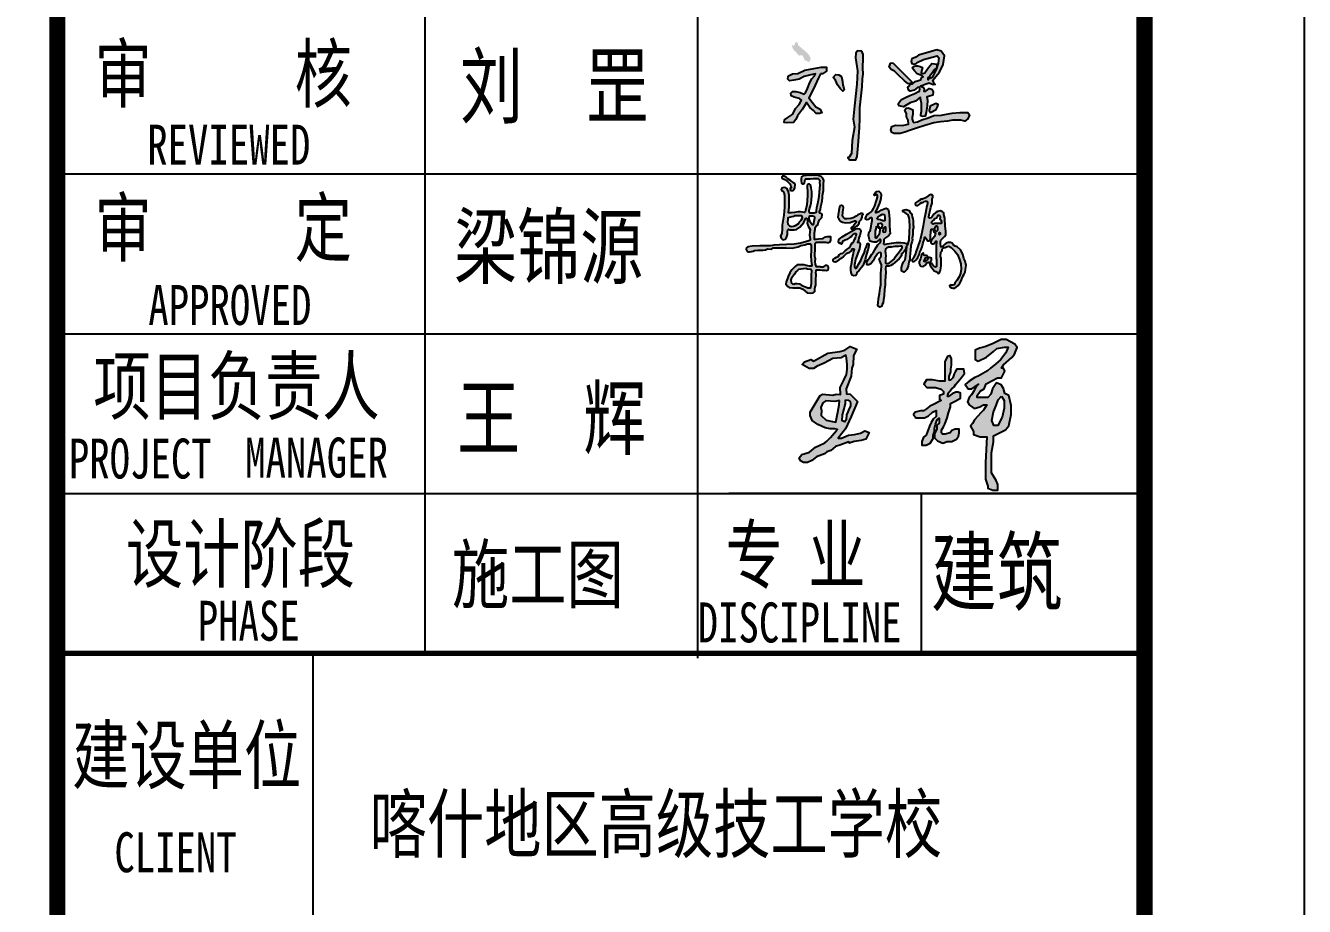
# Model space of a CAD drawing. Extents: x 126592 to 186958, y 280170 to 492839.
# Drawn here: x 178959 to 186958, y 416586 to 422099 of the extents above; entities that cross this region are included whole.
import ezdxf

# ---------------------------------------------------------------- set-up
doc = ezdxf.new("R2010")
doc.units = 0
doc.header["$LTSCALE"] = 1000
doc.header["$MEASUREMENT"] = 0
for name, color, linetype in [('TH_TITLE', 7, 'Continuous'), ('TK', 126, 'Continuous'), ('TWT_TITLE', 7, 'Continuous')]:
    doc.layers.add(name, color=color, linetype=linetype)
doc.styles.add('-宋体', font='', dxfattribs={"width": 0.8})
doc.styles.get('-宋体').set_extended_font_data('SimSun')

# ---------------------------------------------------------------- blocks, each defined once
blk = doc.blocks.new('gfdyrte')
at = {"layer": 'TK', "lineweight": 25}
h = blk.add_hatch(color=1, dxfattribs=at)
h.paths.add_polyline_path([(386168, -114876), (386168, -114843), (386156, -114812), (386115, -114809), (386100, -114829), (386096, -114873), (386116, -114997), (386109, -115120), (386086, -115326), (386075, -115449), (386086, -115526), (386064, -115649), (386059, -115772), (386037, -115808), (386023, -115810), (386039, -115833), (386100, -115833), (386112, -115800), (386122, -115696), (386132, -115531), (386135, -115443), (386137, -115343), (386157, -115145), (386163, -115072), (386168, -115029), (386166, -114968)])
h.paths.add_polyline_path([(385965, -115050), (385939, -115034), (385910, -115032), (385887, -115059), (385908, -115084), (385927, -115128), (385953, -115163), (385978, -115186), (385991, -115175), (385984, -115147), (385976, -115130), (385973, -115095)])
h.paths.add_polyline_path([(385706, -114976), (385622, -114990), (385554, -115020), (385505, -115026), (385468, -115042), (385464, -115050), (385462, -115074), (385477, -115091), (385518, -115084), (385568, -115074), (385614, -115051), (385677, -115033), (385720, -115023), (385712, -115044), (385686, -115072), (385667, -115105), (385647, -115161), (385628, -115202), (385615, -115215), (385576, -115200), (385537, -115191), (385505, -115189), (385490, -115206), (385492, -115232), (385522, -115243), (385572, -115257), (385590, -115273), (385567, -115313), (385534, -115349), (385509, -115404), (385462, -115435), (385430, -115456), (385427, -115480), (385454, -115485), (385513, -115482), (385536, -115452), (385551, -115418), (385600, -115355), (385637, -115295), (385656, -115323), (385669, -115340), (385701, -115369), (385727, -115398), (385758, -115398), (385781, -115391), (385763, -115357), (385723, -115334), (385690, -115291), (385659, -115251), (385674, -115222), (385717, -115130), (385749, -115062), (385767, -115026), (385785, -115023), (385825, -114998), (385823, -114961), (385775, -114961)])
h.paths.add_polyline_path([(385574, -114769), (385555, -114754), (385555, -114734), (385536, -114725), (385519, -114760), (385496, -114756), (385514, -114798), (385548, -114833), (385566, -114853), (385599, -114850), (385619, -114896), (385663, -114915), (385676, -114882), (385660, -114848), (385634, -114819), (385598, -114791)])
blk.add_hatch(color=1, dxfattribs=at).paths.add_polyline_path([(386792, -115046), (386817, -115012), (386828, -114993), (386859, -114965), (386858, -114935), (386838, -114931), (386812, -114928), (386796, -114945), (386781, -114966), (386760, -114995), (386745, -115014), (386730, -115020), (386713, -115014), (386719, -114987), (386724, -114965), (386702, -114957), (386682, -114949), (386661, -114949), (386639, -114957), (386627, -114967), (386649, -114995), (386674, -115025), (386701, -115035), (386719, -115040), (386731, -115054), (386719, -115055), (386708, -115080), (386688, -115086), (386656, -115096), (386631, -115117), (386609, -115117), (386601, -115136), (386586, -115149), (386593, -115177), (386608, -115188), (386645, -115178), (386678, -115154), (386697, -115149), (386698, -115167), (386697, -115188), (386688, -115191), (386652, -115208), (386607, -115228), (386572, -115243), (386529, -115267), (386517, -115275), (386496, -115307), (386504, -115324), (386546, -115335), (386576, -115316), (386610, -115298), (386659, -115280), (386693, -115253), (386706, -115248), (386708, -115275), (386714, -115301), (386716, -115341), (386714, -115375), (386708, -115405), (386708, -115419), (386723, -115424), (386749, -115423), (386760, -115386), (386767, -115325), (386770, -115273), (386765, -115239), (386781, -115237), (386820, -115225), (386826, -115192), (386812, -115168), (386786, -115162), (386772, -115176), (386749, -115191), (386737, -115186), (386739, -115170), (386731, -115151), (386707, -115139), (386718, -115138), (386748, -115125), (386786, -115112), (386826, -115129), (386842, -115125), (386826, -115099), (386819, -115081), (386826, -115081), (386851, -115049), (386885, -115010), (386918, -114937), (386932, -114857), (386901, -114811), (386858, -114800), (386807, -114816), (386688, -114850), (386663, -114868), (386623, -114885), (386619, -114908), (386625, -114927), (386646, -114934), (386665, -114929), (386673, -114917), (386734, -114890), (386814, -114867), (386862, -114855), (386879, -114874), (386872, -114925), (386852, -114985), (386815, -115058), (386775, -115079), (386776, -115063)])
h = blk.add_hatch(color=1, dxfattribs=at)
h.paths.add_polyline_path([(386557, -115090), (386587, -115116), (386604, -115119), (386621, -115113), (386621, -115096), (386541, -115015), (386446, -114920), (386424, -114925), (386412, -114962), (386430, -114983), (386462, -114999), (386497, -115033)])
h.paths.add_polyline_path([(386796, -115329), (386787, -115369), (386798, -115388), (386854, -115359), (386866, -115333), (386872, -115311), (386850, -115304), (386830, -115313)])
h.paths.add_polyline_path([(386594, -115496), (386534, -115508), (386472, -115506), (386437, -115519), (386427, -115551), (386437, -115574), (386460, -115584), (386514, -115584), (386560, -115573), (386613, -115553), (386669, -115534), (386746, -115508), (386831, -115485), (386894, -115474), (386960, -115468), (387007, -115460), (387042, -115459), (387083, -115459), (387122, -115469), (387150, -115448), (387166, -115408), (387150, -115389), (387076, -115387), (387002, -115395), (386951, -115403), (386902, -115413), (386832, -115417), (386777, -115436), (386717, -115456), (386676, -115476), (386643, -115481), (386634, -115470), (386628, -115449), (386628, -115434), (386634, -115402), (386634, -115378), (386634, -115361), (386592, -115343), (386570, -115347), (386558, -115365), (386574, -115400), (386574, -115427), (386589, -115461)])
at = {"layer": 'TK'}
h = blk.add_hatch(color=256, dxfattribs=at)
h.dxf.hatch_style = 1
h.paths.add_polyline_path([(385426, -116093), (385405, -116099), (385400, -116110), (385405, -116124), (385418, -116127), (385425, -116135), (385431, -116166), (385431, -116211), (385430, -116276), (385422, -116351), (385409, -116445), (385408, -116483), (385405, -116523), (385392, -116546), (385398, -116567), (385414, -116583), (385435, -116578), (385450, -116562), (385458, -116532), (385458, -116502), (385460, -116490), (385467, -116483), (385480, -116489), (385499, -116489), (385519, -116489), (385541, -116485), (385574, -116465), (385593, -116443), (385611, -116419), (385621, -116398), (385628, -116382), (385634, -116380), (385639, -116383), (385641, -116392), (385644, -116414), (385641, -116426), (385652, -116453), (385660, -116471), (385672, -116486), (385669, -116508), (385665, -116538), (385670, -116573), (385670, -116586), (385657, -116592), (385584, -116613), (385521, -116623), (385447, -116627), (385382, -116629), (385330, -116632), (385316, -116635), (385297, -116639), (385261, -116639), (385198, -116639), (385125, -116643), (385087, -116649), (385073, -116657), (385070, -116671), (385075, -116681), (385080, -116691), (385091, -116696), (385102, -116696), (385121, -116691), (385137, -116688), (385148, -116682), (385179, -116679), (385228, -116680), (385251, -116676), (385269, -116668), (385303, -116669), (385322, -116658), (385338, -116658), (385397, -116658), (385445, -116658), (385503, -116661), (385557, -116649), (385582, -116637), (385620, -116629), (385646, -116621), (385674, -116621), (385679, -116629), (385679, -116662), (385679, -116685), (385677, -116730), (385681, -116781), (385682, -116806), (385686, -116822), (385683, -116831), (385665, -116830), (385634, -116824), (385610, -116819), (385577, -116816), (385550, -116819), (385530, -116833), (385498, -116864), (385480, -116893), (385464, -116928), (385457, -116946), (385445, -116976), (385443, -116999), (385461, -117021), (385475, -117031), (385509, -117033), (385540, -117032), (385573, -117034), (385601, -117045), (385625, -117065), (385643, -117079), (385671, -117082), (385700, -117079), (385713, -117067), (385713, -117047), (385718, -117025), (385724, -117009), (385723, -116979), (385723, -116947), (385728, -116922), (385728, -116908), (385724, -116893), (385728, -116874), (385729, -116865), (385763, -116863), (385784, -116866), (385807, -116867), (385821, -116870), (385839, -116865), (385842, -116853), (385843, -116841), (385839, -116830), (385829, -116824), (385810, -116824), (385798, -116834), (385788, -116838), (385771, -116840), (385763, -116835), (385746, -116835), (385729, -116835), (385726, -116830), (385722, -116810), (385718, -116786), (385720, -116763), (385714, -116735), (385714, -116716), (385716, -116678), (385716, -116650), (385717, -116618), (385723, -116609), (385731, -116604), (385763, -116604), (385796, -116604), (385814, -116605), (385828, -116608), (385844, -116607), (385857, -116601), (385863, -116585), (385864, -116570), (385863, -116555), (385849, -116555), (385828, -116554), (385803, -116560), (385794, -116571), (385787, -116574), (385749, -116577), (385726, -116579), (385712, -116580), (385710, -116577), (385710, -116559), (385712, -116518), (385717, -116484), (385719, -116466), (385731, -116447), (385742, -116442), (385748, -116415), (385761, -116393), (385779, -116373), (385782, -116348), (385777, -116339), (385760, -116333), (385758, -116328), (385758, -116311), (385765, -116306), (385768, -116297), (385771, -116270), (385774, -116258), (385782, -116219), (385785, -116186), (385787, -116168), (385796, -116120), (385795, -116061), (385799, -116025), (385789, -116005), (385776, -115991), (385750, -115980), (385700, -115977), (385672, -115977), (385632, -115978), (385608, -115979), (385590, -115992), (385586, -116009), (385586, -116027), (385590, -116050), (385597, -116057), (385606, -116057), (385617, -116050), (385619, -116028), (385625, -116016), (385630, -116011), (385653, -116011), (385672, -116009), (385701, -116008), (385728, -116008), (385745, -116008), (385756, -116016), (385760, -116026), (385759, -116044), (385760, -116067), (385758, -116100), (385755, -116135), (385753, -116173), (385746, -116212), (385737, -116257), (385731, -116282), (385728, -116312), (385726, -116326), (385709, -116331), (385685, -116331), (385666, -116331), (385661, -116324), (385661, -116306), (385665, -116293), (385675, -116264), (385679, -116238), (385684, -116206), (385685, -116168), (385685, -116132), (385681, -116094), (385675, -116068), (385664, -116060), (385653, -116060), (385643, -116074), (385643, -116094), (385644, -116124), (385647, -116167), (385643, -116215), (385640, -116253), (385627, -116306), (385623, -116321), (385616, -116327), (385581, -116321), (385558, -116321), (385523, -116325), (385493, -116329), (385468, -116329), (385467, -116323), (385471, -116305), (385473, -116275), (385475, -116238), (385475, -116203), (385474, -116164), (385467, -116133), (385460, -116117), (385453, -116100), (385443, -116095)])
h.paths.add_polyline_path([(385959, -116624), (385954, -116614), (385943, -116614), (385937, -116601), (385941, -116580), (385970, -116554), (386011, -116530), (386056, -116504), (386082, -116489), (386099, -116479), (386116, -116476), (386131, -116478), (386143, -116488), (386145, -116503), (386144, -116516), (386135, -116542), (386128, -116564), (386123, -116585), (386116, -116609), (386128, -116605), (386137, -116612), (386139, -116622), (386132, -116666), (386109, -116734), (386097, -116766), (386087, -116816), (386088, -116834), (386092, -116848), (386102, -116848), (386113, -116836), (386127, -116809), (386146, -116777), (386156, -116752), (386165, -116729), (386178, -116707), (386184, -116688), (386188, -116668), (386192, -116660), (386198, -116644), (386206, -116626), (386210, -116618), (386218, -116618), (386221, -116623), (386221, -116634), (386218, -116656), (386209, -116685), (386203, -116709), (386194, -116739), (386186, -116771), (386164, -116826), (386127, -116873), (386113, -116885), (386108, -116888), (386104, -116908), (386098, -116919), (386081, -116921), (386066, -116913), (386055, -116889), (386052, -116868), (386053, -116838), (386060, -116796), (386066, -116765), (386071, -116737), (386076, -116707), (386081, -116690), (386084, -116681), (386085, -116673), (386082, -116670), (386074, -116669), (386063, -116669), (386056, -116685), (386032, -116705), (386008, -116713), (385998, -116724), (385986, -116737), (385961, -116757), (385938, -116772), (385916, -116789), (385906, -116792), (385894, -116789), (385885, -116783), (385885, -116768), (385903, -116756), (385918, -116744), (385933, -116740), (385944, -116725), (385962, -116711), (385977, -116707), (385999, -116685), (386017, -116671), (386036, -116657), (386048, -116639), (386056, -116626), (386066, -116611), (386078, -116605), (386085, -116581), (386096, -116563), (386099, -116547), (386103, -116542), (386105, -116531), (386102, -116527), (386090, -116527), (386079, -116528), (386074, -116534), (386059, -116550), (386042, -116562), (386014, -116579), (385999, -116586), (385985, -116592), (385973, -116599), (385970, -116607), (385968, -116617), (385964, -116623)])
h.paths.add_polyline_path([(386541, -116303), (386572, -116298), (386599, -116308), (386610, -116328), (386622, -116340), (386625, -116348), (386628, -116367), (386631, -116376), (386634, -116387), (386637, -116404), (386636, -116426), (386637, -116449), (386640, -116457), (386640, -116468), (386635, -116490), (386635, -116513), (386635, -116536), (386631, -116550), (386627, -116566), (386630, -116583), (386627, -116595), (386619, -116623), (386615, -116640), (386612, -116679), (386609, -116710), (386605, -116743), (386605, -116774), (386595, -116788), (386591, -116829), (386577, -116860), (386565, -116874), (386548, -116885), (386532, -116878), (386527, -116867), (386527, -116844), (386536, -116812), (386547, -116789), (386558, -116778), (386566, -116751), (386568, -116731), (386575, -116679), (386579, -116650), (386578, -116642), (386573, -116643), (386570, -116652), (386564, -116672), (386554, -116692), (386539, -116705), (386527, -116714), (386527, -116732), (386504, -116762), (386466, -116797), (386442, -116815), (386426, -116824), (386412, -116829), (386397, -116829), (386384, -116830), (386381, -116832), (386377, -116853), (386379, -116890), (386376, -116924), (386374, -116971), (386375, -117006), (386368, -117049), (386364, -117105), (386360, -117147), (386357, -117175), (386346, -117190), (386340, -117210), (386323, -117215), (386311, -117209), (386304, -117196), (386308, -117175), (386313, -117136), (386320, -117088), (386328, -117036), (386332, -117004), (386334, -116974), (386333, -116942), (386335, -116895), (386337, -116864), (386340, -116832), (386340, -116816), (386330, -116794), (386324, -116781), (386319, -116769), (386324, -116754), (386334, -116744), (386337, -116733), (386337, -116718), (386334, -116703), (386313, -116704), (386302, -116713), (386290, -116732), (386275, -116754), (386263, -116780), (386239, -116807), (386220, -116819), (386206, -116818), (386201, -116808), (386201, -116793), (386205, -116782), (386216, -116766), (386229, -116749), (386250, -116717), (386266, -116697), (386276, -116678), (386289, -116656), (386306, -116631), (386320, -116613), (386329, -116601), (386332, -116593), (386332, -116585), (386330, -116579), (386321, -116579), (386303, -116598), (386291, -116605), (386271, -116605), (386253, -116601), (386233, -116596), (386226, -116583), (386219, -116539), (386225, -116509), (386234, -116501), (386242, -116456), (386247, -116434), (386252, -116400), (386252, -116384), (386249, -116375), (386239, -116375), (386228, -116384), (386215, -116393), (386203, -116394), (386191, -116389), (386189, -116379), (386196, -116364), (386205, -116345), (386221, -116335), (386241, -116323), (386252, -116311), (386264, -116288), (386278, -116265), (386287, -116232), (386295, -116204), (386301, -116182), (386301, -116169), (386298, -116161), (386295, -116156), (386290, -116156), (386283, -116163), (386275, -116168), (386271, -116164), (386271, -116154), (386284, -116138), (386296, -116129), (386314, -116127), (386325, -116136), (386333, -116146), (386338, -116161), (386333, -116195), (386321, -116240), (386303, -116283), (386290, -116312), (386282, -116320), (386282, -116327), (386291, -116327), (386318, -116317), (386338, -116304), (386364, -116291), (386383, -116285), (386403, -116294), (386409, -116324), (386414, -116387), (386414, -116446), (386418, -116495), (386420, -116525), (386405, -116544), (386378, -116565), (386363, -116579), (386363, -116601), (386360, -116619), (386364, -116626), (386393, -116620), (386435, -116613), (386478, -116608), (386517, -116607), (386551, -116611), (386573, -116617), (386580, -116621), (386582, -116628), (386588, -116630), (386591, -116625), (386591, -116613), (386598, -116585), (386598, -116571), (386600, -116554), (386603, -116533), (386603, -116507), (386606, -116456), (386601, -116401), (386600, -116375), (386590, -116349), (386572, -116337), (386558, -116325), (386544, -116319), (386540, -116311)])
h.paths.add_polyline_path([(385948, -116264), (385946, -116277), (385938, -116308), (385932, -116348), (385931, -116371), (385941, -116390), (385955, -116406), (385973, -116416), (386002, -116422), (386046, -116419), (386063, -116414), (386079, -116408), (386087, -116403), (386094, -116404), (386101, -116410), (386101, -116419), (386093, -116430), (386076, -116452), (386063, -116463), (386055, -116470), (386055, -116477), (386059, -116482), (386072, -116479), (386089, -116467), (386112, -116451), (386129, -116428), (386131, -116414), (386136, -116405), (386144, -116399), (386153, -116387), (386157, -116369), (386158, -116358), (386163, -116352), (386168, -116346), (386166, -116338), (386158, -116336), (386144, -116336), (386134, -116341), (386118, -116349), (386102, -116362), (386073, -116375), (386052, -116383), (386017, -116386), (385996, -116386), (385982, -116372), (385973, -116360), (385977, -116324), (385981, -116302), (385984, -116281), (385979, -116267), (385970, -116260), (385960, -116260)])
h.paths.add_polyline_path([(386988, -117004), (386979, -117010), (386981, -117023), (386995, -117033), (387010, -117038), (387029, -117038), (387040, -117028), (387058, -117011), (387074, -116990), (387087, -116968), (387095, -116948), (387106, -116922), (387114, -116904), (387125, -116885), (387127, -116862), (387133, -116825), (387124, -116784), (387113, -116758), (387104, -116717), (387081, -116678), (387050, -116648), (387031, -116641), (387016, -116632), (387004, -116615), (386987, -116607), (386965, -116607), (386946, -116615), (386932, -116627), (386918, -116640), (386906, -116649), (386898, -116649), (386895, -116644), (386893, -116621), (386894, -116600), (386897, -116586), (386915, -116567), (386931, -116552), (386942, -116535), (386944, -116502), (386937, -116453), (386933, -116380), (386926, -116346), (386926, -116329), (386910, -116317), (386890, -116311), (386866, -116316), (386850, -116327), (386831, -116342), (386818, -116360), (386812, -116371), (386805, -116377), (386792, -116379), (386784, -116373), (386788, -116345), (386797, -116308), (386804, -116277), (386814, -116238), (386815, -116199), (386821, -116186), (386821, -116167), (386807, -116157), (386787, -116163), (386773, -116173), (386752, -116187), (386724, -116200), (386711, -116200), (386704, -116205), (386698, -116214), (386687, -116218), (386667, -116229), (386659, -116237), (386657, -116248), (386661, -116258), (386670, -116262), (386682, -116262), (386690, -116255), (386703, -116242), (386718, -116232), (386731, -116232), (386740, -116222), (386754, -116220), (386766, -116219), (386771, -116225), (386772, -116243), (386766, -116264), (386759, -116299), (386753, -116332), (386739, -116392), (386731, -116451), (386717, -116513), (386704, -116583), (386679, -116655), (386664, -116689), (386655, -116720), (386640, -116750), (386634, -116762), (386629, -116766), (386625, -116775), (386630, -116785), (386646, -116787), (386657, -116780), (386666, -116771), (386681, -116748), (386694, -116723), (386702, -116687), (386712, -116672), (386722, -116648), (386729, -116620), (386734, -116599), (386739, -116586), (386742, -116567), (386746, -116559), (386751, -116559), (386757, -116567), (386762, -116578), (386767, -116589), (386775, -116593), (386786, -116592), (386798, -116573), (386801, -116553), (386803, -116505), (386810, -116482), (386824, -116482), (386827, -116497), (386832, -116511), (386841, -116518), (386847, -116520), (386843, -116534), (386838, -116550), (386824, -116568), (386810, -116585), (386802, -116597), (386803, -116611), (386811, -116621), (386826, -116621), (386833, -116616), (386842, -116606), (386851, -116595), (386857, -116596), (386857, -116604), (386854, -116636), (386854, -116683), (386854, -116758), (386855, -116767), (386857, -116785), (386857, -116817), (386857, -116834), (386850, -116839), (386841, -116835), (386825, -116824), (386814, -116812), (386809, -116802), (386799, -116796), (386799, -116785), (386808, -116774), (386809, -116756), (386800, -116751), (386790, -116750), (386779, -116755), (386771, -116767), (386759, -116776), (386751, -116788), (386741, -116787), (386739, -116779), (386742, -116766), (386748, -116759), (386753, -116751), (386761, -116749), (386771, -116746), (386773, -116740), (386769, -116733), (386759, -116731), (386745, -116731), (386737, -116726), (386735, -116718), (386735, -116713), (386733, -116708), (386727, -116708), (386717, -116713), (386715, -116718), (386713, -116736), (386707, -116760), (386700, -116774), (386694, -116788), (386694, -116804), (386700, -116819), (386708, -116829), (386722, -116834), (386736, -116831), (386750, -116820), (386762, -116806), (386769, -116797), (386778, -116793), (386783, -116795), (386789, -116801), (386793, -116815), (386798, -116831), (386815, -116849), (386835, -116873), (386851, -116881), (386861, -116889), (386868, -116897), (386877, -116898), (386882, -116892), (386889, -116878), (386894, -116869), (386896, -116849), (386900, -116824), (386900, -116795), (386900, -116756), (386892, -116739), (386898, -116697), (386909, -116685), (386910, -116669), (386925, -116656), (386938, -116656), (386951, -116649), (386971, -116643), (386992, -116656), (387028, -116688), (387052, -116720), (387073, -116767), (387084, -116807), (387087, -116857), (387081, -116898), (387067, -116930), (387046, -116964), (387029, -116991), (387021, -117006), (387009, -117009), (386999, -117009), (386993, -117007)])
h.paths.add_polyline_path([(385409, -115986), (385405, -115994), (385405, -115999), (385410, -116008), (385432, -116017), (385457, -116035), (385479, -116057), (385490, -116076), (385493, -116089), (385494, -116095), (385491, -116096), (385485, -116097), (385482, -116098), (385482, -116117), (385491, -116121), (385512, -116120), (385519, -116111), (385526, -116095), (385530, -116062), (385522, -116052), (385486, -116027), (385460, -116010), (385444, -115994), (385427, -115986), (385416, -115984)], flags=17)
h.paths.add_polyline_path([(385662, -116363), (385657, -116372), (385657, -116387), (385663, -116405), (385679, -116425), (385690, -116439), (385701, -116438), (385706, -116431), (385709, -116408), (385711, -116391), (385714, -116376), (385713, -116369), (385709, -116365), (385697, -116362), (385686, -116362), (385669, -116362)], flags=16)
h.paths.add_polyline_path([(385597, -116365), (385593, -116357), (385577, -116357), (385551, -116357), (385523, -116357), (385514, -116363), (385498, -116366), (385475, -116372), (385462, -116377), (385460, -116392), (385458, -116415), (385462, -116437), (385476, -116452), (385497, -116459), (385513, -116456), (385534, -116448), (385558, -116433), (385571, -116415), (385587, -116397), (385595, -116383), (385599, -116372)], flags=16)
h.paths.add_polyline_path([(385687, -116869), (385681, -116861), (385672, -116861), (385650, -116859), (385643, -116858), (385635, -116853), (385608, -116854), (385584, -116857), (385560, -116861), (385551, -116870), (385536, -116884), (385523, -116905), (385505, -116931), (385493, -116949), (385488, -116957), (385488, -116965), (385493, -116978), (385497, -116991), (385504, -116996), (385518, -116998), (385530, -116994), (385550, -116993), (385570, -116997), (385593, -117012), (385626, -117023), (385648, -117032), (385671, -117033), (385677, -117030), (385684, -116991), (385684, -116964), (385684, -116928), (385684, -116906), (385686, -116880)], flags=16)
h.paths.add_polyline_path([(386373, -116463), (386360, -116474), (386354, -116485), (386351, -116500), (386355, -116509), (386366, -116512), (386378, -116509), (386380, -116504), (386381, -116486), (386381, -116468), (386379, -116465)], flags=16)
h.paths.add_polyline_path([(386315, -116432), (386304, -116435), (386306, -116445), (386314, -116458), (386324, -116467), (386332, -116470), (386342, -116470), (386346, -116459), (386348, -116446), (386346, -116435), (386339, -116431), (386326, -116431)], flags=16)
h.paths.add_polyline_path([(386294, -116453), (386304, -116461), (386315, -116472), (386325, -116481), (386325, -116495), (386321, -116512), (386319, -116534), (386310, -116546), (386298, -116557), (386292, -116566), (386289, -116566), (386284, -116563), (386283, -116551), (386283, -116527), (386284, -116502), (386291, -116481), (386294, -116465), (386294, -116459)], flags=16)
h.paths.add_polyline_path([(386300, -116378), (386308, -116366), (386327, -116354), (386342, -116345), (386352, -116342), (386366, -116345), (386369, -116350), (386371, -116370), (386371, -116395), (386368, -116403), (386353, -116403), (386329, -116395), (386311, -116391), (386300, -116383)], flags=16)
h.paths.add_polyline_path([(386385, -116664), (386392, -116655), (386405, -116649), (386435, -116647), (386467, -116643), (386499, -116642), (386519, -116640), (386527, -116640), (386531, -116645), (386532, -116649), (386532, -116658), (386520, -116676), (386500, -116709), (386479, -116729), (386464, -116752), (386458, -116760), (386427, -116785), (386412, -116799), (386400, -116809), (386389, -116808), (386380, -116805), (386380, -116775), (386380, -116756), (386383, -116733), (386382, -116707), (386378, -116692), (386381, -116670)], flags=16)
h.paths.add_polyline_path([(386859, -116428), (386836, -116430), (386824, -116436), (386813, -116430), (386810, -116416), (386817, -116406), (386835, -116395), (386841, -116383), (386857, -116375), (386861, -116366), (386867, -116357), (386870, -116352), (386879, -116350), (386887, -116355), (386890, -116367), (386890, -116375), (386887, -116383), (386887, -116389), (386893, -116393), (386899, -116397), (386899, -116408), (386903, -116417), (386903, -116424), (386899, -116428), (386893, -116430), (386881, -116430), (386870, -116428)], flags=16)
h.paths.add_polyline_path([(386861, -116452), (386851, -116455), (386843, -116462), (386836, -116477), (386838, -116488), (386840, -116496), (386848, -116501), (386859, -116501), (386867, -116491), (386867, -116479), (386867, -116464)], flags=16)
h.paths.add_polyline_path([(386890, -116515), (386877, -116519), (386877, -116530), (386885, -116536), (386894, -116531), (386894, -116521)], flags=16)
h = blk.add_hatch(color=1, dxfattribs=at)
h.paths.add_polyline_path([(387465, -118050), (387491, -118091), (387491, -118164), (387471, -118246), (387432, -118325), (387394, -118325), (387375, -118279), (387389, -118198), (387417, -118137), (387435, -118084)], flags=16)
h.paths.add_polyline_path([(387248, -117722), (387324, -117683), (387390, -117630), (387422, -117604), (387494, -117590), (387527, -117590), (387507, -117645), (387456, -117708), (387413, -117747), (387362, -117787), (387334, -117813), (387246, -117863), (387215, -117876), (387162, -117909), (387126, -117942), (387152, -117983), (387187, -117983), (387251, -117937), (387235, -117949), (387213, -117988), (387205, -118003), (387184, -118038), (387162, -118063), (387147, -118104), (387162, -118132), (387208, -118166), (387263, -118152), (387296, -118133), (387327, -118133), (387298, -118183), (387273, -118206), (387245, -118237), (387212, -118272), (387192, -118307), (387175, -118333), (387203, -118381), (387203, -118411), (387266, -118431), (387329, -118431), (387314, -118674), (387314, -118742), (387314, -118829), (387337, -118894), (387337, -118914), (387385, -118933), (387430, -118933), (387430, -118881), (387417, -118843), (387372, -118770), (387372, -118717), (387372, -118661), (387372, -118582), (387392, -118480), (387392, -118422), (387453, -118390), (387504, -118367), (387534, -118328), (387557, -118223), (387557, -118137), (387534, -118043), (387498, -118024), (387483, -117979), (387463, -117943), (387420, -117926), (387380, -117982), (387365, -118032), (387337, -118063), (387238, -118063), (387238, -118043), (387265, -118004), (387304, -117981), (387321, -117934), (387428, -117877), (387466, -117877), (387496, -117815), (387483, -117789), (387466, -117789), (387484, -117757), (387562, -117688), (387587, -117657), (387613, -117592), (387592, -117563), (387508, -117518), (387461, -117518), (387380, -117559), (387308, -117586), (387258, -117601), (387218, -117619), (387218, -117635), (387218, -117680), (387218, -117705)])
h.paths.add_polyline_path([(386959, -117676), (386934, -117727), (386934, -117804), (386934, -117898), (386934, -117909), (386885, -117909), (386818, -117897), (386799, -117897), (386762, -117897), (386738, -117938), (386766, -117969), (386845, -117969), (386901, -117986), (386921, -118006), (386921, -118030), (386885, -118044), (386885, -118081), (386901, -118092), (386821, -118132), (386794, -118145), (386761, -118170), (386735, -118188), (386707, -118188), (386657, -118202), (386641, -118223), (386662, -118253), (386742, -118253), (386782, -118234), (386818, -118202), (386853, -118184), (386853, -118242), (386825, -118265), (386807, -118297), (386790, -118333), (386758, -118415), (386733, -118435), (386717, -118476), (386717, -118509), (386759, -118509), (386795, -118493), (386823, -118448), (386823, -118419), (386837, -118381), (386837, -118355), (386847, -118312), (386863, -118272), (386882, -118257), (386882, -118276), (386882, -118303), (386858, -118324), (386858, -118357), (386838, -118405), (386838, -118417), (386838, -118443), (386866, -118471), (386915, -118490), (386955, -118477), (386974, -118477), (387001, -118477), (387042, -118454), (387062, -118425), (387069, -118394), (387069, -118359), (387058, -118359), (387031, -118359), (387001, -118372), (386984, -118393), (386936, -118407), (386911, -118407), (386903, -118394), (386903, -118369), (386921, -118338), (386935, -118312), (386955, -118255), (386967, -118208), (386986, -118151), (386986, -118120), (387032, -118097), (387080, -118070), (387080, -118022), (387058, -118014), (387036, -118014), (387003, -118029), (386969, -118053), (386958, -118053), (386967, -118020), (386978, -118006), (386997, -117984), (387020, -117962), (387037, -117938), (387058, -117912), (387091, -117876), (387118, -117836), (387111, -117798), (387102, -117798), (387072, -117798), (387048, -117798), (387032, -117823), (387023, -117841), (387008, -117877), (386986, -117899), (386976, -117899), (386976, -117865), (386989, -117821), (386989, -117797), (386998, -117758), (386998, -117733), (386998, -117700), (386984, -117673), (386974, -117673)])
at = {"layer": 'TK', "lineweight": 25}
h = blk.add_hatch(color=1, dxfattribs=at)
h.paths.add_polyline_path([(385617, -117728), (385677, -117706), (385702, -117722), (385837, -117647), (385950, -117631), (385997, -117617), (386047, -117584), (386108, -117608), (386076, -117669), (386074, -117754), (386063, -117788), (386055, -117863), (386007, -117981), (386011, -118027), (386045, -118031), (386116, -118100), (386055, -118241), (386001, -118357), (385932, -118446), (385964, -118444), (386031, -118415), (386088, -118409), (386144, -118399), (386185, -118375), (386225, -118391), (386192, -118454), (386148, -118465), (386084, -118477), (386037, -118493), (386033, -118479), (385948, -118509), (385907, -118522), (385865, -118559), (385827, -118572), (385805, -118592), (385730, -118619), (385686, -118654), (385644, -118674), (385607, -118674), (385580, -118658), (385567, -118630), (385591, -118599), (385664, -118575), (385721, -118528), (385755, -118513), (385807, -118489), (385827, -118473), (385860, -118438), (385918, -118374), (385928, -118363), (385901, -118358), (385857, -118358), (385812, -118347), (385743, -118315), (385689, -118279), (385670, -118231), (385670, -118202), (385765, -118043), (385785, -118032), (385882, -118040), (385913, -118031), (385956, -118034), (385952, -117969), (385984, -117905), (386013, -117846), (386019, -117801), (386019, -117755), (386010, -117689), (386006, -117666), (385961, -117689), (385882, -117697), (385802, -117741), (385737, -117770), (385701, -117791), (385661, -117791), (385595, -117753)])
h.paths.add_polyline_path([(385947, -118091), (385903, -118100), (385816, -118094), (385790, -118112), (385772, -118156), (385777, -118185), (385775, -118231), (385821, -118275), (385879, -118287), (385910, -118293), (385920, -118249), (385929, -118200), (385944, -118133)], flags=16)
h.paths.add_polyline_path([(386003, -118086), (386026, -118088), (386046, -118100), (386049, -118118), (386050, -118145), (386037, -118165), (386023, -118197), (386012, -118227), (386008, -118272), (385996, -118291), (385971, -118281), (385974, -118224), (385988, -118170), (386002, -118117)], flags=16)
at = {"layer": 'TK'}
for p, q in [((378607, -136965), (378607, -76965)), ((382057, -102464), (382057, -120464)), ((384614, -106964), (384614, -120509)), ((378607, -115964), (388807, -115964)), ((378607, -117464), (388807, -117464)), ((378607, -120464), (378607, -118964)), ((378607, -118964), (388807, -118964)), ((388807, -118964), (384907, -118964)), ((386712, -118964), (386712, -120464)), ((381007, -130214), (381007, -120464))]:
    blk.add_line(p, q, dxfattribs=at)
for points in [[(301207, -138465), (390307, -138465), (390307, -75465), (301207, -75465)], [(385409, -115986), (385405, -115994), (385405, -115999), (385410, -116008), (385432, -116017), (385457, -116035), (385479, -116057), (385490, -116076), (385493, -116089), (385494, -116095), (385491, -116096), (385485, -116097), (385482, -116098), (385482, -116117), (385491, -116121), (385512, -116120), (385519, -116111), (385526, -116095), (385530, -116062), (385522, -116052), (385486, -116027), (385460, -116010), (385444, -115994), (385427, -115986), (385416, -115984)], [(386541, -116303), (386572, -116298), (386599, -116308), (386610, -116328), (386622, -116340), (386625, -116348), (386628, -116367), (386631, -116376), (386634, -116387), (386637, -116404), (386636, -116426), (386637, -116449), (386640, -116457), (386640, -116468), (386635, -116490), (386635, -116513), (386635, -116536), (386631, -116550), (386627, -116566), (386630, -116583), (386627, -116595), (386619, -116623), (386615, -116640), (386612, -116679), (386609, -116710), (386605, -116743), (386605, -116774), (386595, -116788), (386591, -116829), (386577, -116860), (386565, -116874), (386548, -116885), (386532, -116878), (386527, -116867), (386527, -116844), (386536, -116812), (386547, -116789), (386558, -116778), (386566, -116751), (386568, -116731), (386575, -116679), (386579, -116650), (386578, -116642), (386573, -116643), (386570, -116652), (386564, -116672), (386554, -116692), (386539, -116705), (386527, -116714), (386527, -116732), (386504, -116762), (386466, -116797), (386442, -116815), (386426, -116824), (386412, -116829), (386397, -116829), (386384, -116830), (386381, -116832), (386377, -116853), (386379, -116890), (386376, -116924), (386374, -116971), (386375, -117006), (386368, -117049), (386364, -117105), (386360, -117147), (386357, -117175), (386346, -117190), (386340, -117210), (386323, -117215), (386311, -117209), (386304, -117196), (386308, -117175), (386313, -117136), (386320, -117088), (386328, -117036), (386332, -117004), (386334, -116974), (386333, -116942), (386335, -116895), (386337, -116864), (386340, -116832), (386340, -116816), (386330, -116794), (386324, -116781), (386319, -116769), (386324, -116754), (386334, -116744), (386337, -116733), (386337, -116718), (386334, -116703), (386313, -116704), (386302, -116713), (386290, -116732), (386275, -116754), (386263, -116780), (386239, -116807), (386220, -116819), (386206, -116818), (386201, -116808), (386201, -116793), (386205, -116782), (386216, -116766), (386229, -116749), (386250, -116717), (386266, -116697), (386276, -116678), (386289, -116656), (386306, -116631), (386320, -116613), (386329, -116601), (386332, -116593), (386332, -116585), (386330, -116579), (386321, -116579), (386303, -116598), (386291, -116605), (386271, -116605), (386253, -116601), (386233, -116596), (386226, -116583), (386219, -116539), (386225, -116509), (386234, -116501), (386242, -116456), (386247, -116434), (386252, -116400), (386252, -116384), (386249, -116375), (386239, -116375), (386228, -116384), (386215, -116393), (386203, -116394), (386191, -116389), (386189, -116379), (386196, -116364), (386205, -116345), (386221, -116335), (386241, -116323), (386252, -116311), (386264, -116288), (386278, -116265), (386287, -116232), (386295, -116204), (386301, -116182), (386301, -116169), (386298, -116161), (386295, -116156), (386290, -116156), (386283, -116163), (386275, -116168), (386271, -116164), (386271, -116154), (386284, -116138), (386296, -116129), (386314, -116127), (386325, -116136), (386333, -116146), (386338, -116161), (386333, -116195), (386321, -116240), (386303, -116283), (386290, -116312), (386282, -116320), (386282, -116327), (386291, -116327), (386318, -116317), (386338, -116304), (386364, -116291), (386383, -116285), (386403, -116294), (386409, -116324), (386414, -116387), (386414, -116446), (386418, -116495), (386420, -116525), (386405, -116544), (386378, -116565), (386363, -116579), (386363, -116601), (386360, -116619), (386364, -116626), (386393, -116620), (386435, -116613), (386478, -116608), (386517, -116607), (386551, -116611), (386573, -116617), (386580, -116621), (386582, -116628), (386588, -116630), (386591, -116625), (386591, -116613), (386598, -116585), (386598, -116571), (386600, -116554), (386603, -116533), (386603, -116507), (386606, -116456), (386601, -116401), (386600, -116375), (386590, -116349), (386572, -116337), (386558, -116325), (386544, -116319), (386540, -116311)], [(386988, -117004), (386979, -117010), (386981, -117023), (386995, -117033), (387010, -117038), (387029, -117038), (387040, -117028), (387058, -117011), (387074, -116990), (387087, -116968), (387095, -116948), (387106, -116922), (387114, -116904), (387125, -116885), (387127, -116862), (387133, -116825), (387124, -116784), (387113, -116758), (387104, -116717), (387081, -116678), (387050, -116648), (387031, -116641), (387016, -116632), (387004, -116615), (386987, -116607), (386965, -116607), (386946, -116615), (386932, -116627), (386918, -116640), (386906, -116649), (386898, -116649), (386895, -116644), (386893, -116621), (386894, -116600), (386897, -116586), (386915, -116567), (386931, -116552), (386942, -116535), (386944, -116502), (386937, -116453), (386933, -116380), (386926, -116346), (386926, -116329), (386910, -116317), (386890, -116311), (386866, -116316), (386850, -116327), (386831, -116342), (386818, -116360), (386812, -116371), (386805, -116377), (386792, -116379), (386784, -116373), (386788, -116345), (386797, -116308), (386804, -116277), (386814, -116238), (386815, -116199), (386821, -116186), (386821, -116167), (386807, -116157), (386787, -116163), (386773, -116173), (386752, -116187), (386724, -116200), (386711, -116200), (386704, -116205), (386698, -116214), (386687, -116218), (386667, -116229), (386659, -116237), (386657, -116248), (386661, -116258), (386670, -116262), (386682, -116262), (386690, -116255), (386703, -116242), (386718, -116232), (386731, -116232), (386740, -116222), (386754, -116220), (386766, -116219), (386771, -116225), (386772, -116243), (386766, -116264), (386759, -116299), (386753, -116332), (386739, -116392), (386731, -116451), (386717, -116513), (386704, -116583), (386679, -116655), (386664, -116689), (386655, -116720), (386640, -116750), (386634, -116762), (386629, -116766), (386625, -116775), (386630, -116785), (386646, -116787), (386657, -116780), (386666, -116771), (386681, -116748), (386694, -116723), (386702, -116687), (386712, -116672), (386722, -116648), (386729, -116620), (386734, -116599), (386739, -116586), (386742, -116567), (386746, -116559), (386751, -116559), (386757, -116567), (386762, -116578), (386767, -116589), (386775, -116593), (386786, -116592), (386798, -116573), (386801, -116553), (386803, -116505), (386810, -116482), (386824, -116482), (386827, -116497), (386832, -116511), (386841, -116518), (386847, -116520), (386843, -116534), (386838, -116550), (386824, -116568), (386810, -116585), (386802, -116597), (386803, -116611), (386811, -116621), (386826, -116621), (386833, -116616), (386842, -116606), (386851, -116595), (386857, -116596), (386857, -116604), (386854, -116636), (386854, -116683), (386854, -116758), (386855, -116767), (386857, -116785), (386857, -116817), (386857, -116834), (386850, -116839), (386841, -116835), (386825, -116824), (386814, -116812), (386809, -116802), (386799, -116796), (386799, -116785), (386808, -116774), (386809, -116756), (386800, -116751), (386790, -116750), (386779, -116755), (386771, -116767), (386759, -116776), (386751, -116788), (386741, -116787), (386739, -116779), (386742, -116766), (386748, -116759), (386753, -116751), (386761, -116749), (386771, -116746), (386773, -116740), (386769, -116733), (386759, -116731), (386745, -116731), (386737, -116726), (386735, -116718), (386735, -116713), (386733, -116708), (386727, -116708), (386717, -116713), (386715, -116718), (386713, -116736), (386707, -116760), (386700, -116774), (386694, -116788), (386694, -116804), (386700, -116819), (386708, -116829), (386722, -116834), (386736, -116831), (386750, -116820), (386762, -116806), (386769, -116797), (386778, -116793), (386783, -116795), (386789, -116801), (386793, -116815), (386798, -116831), (386815, -116849), (386835, -116873), (386851, -116881), (386861, -116889), (386868, -116897), (386877, -116898), (386882, -116892), (386889, -116878), (386894, -116869), (386896, -116849), (386900, -116824), (386900, -116795), (386900, -116756), (386892, -116739), (386898, -116697), (386909, -116685), (386910, -116669), (386925, -116656), (386938, -116656), (386951, -116649), (386971, -116643), (386992, -116656), (387028, -116688), (387052, -116720), (387073, -116767), (387084, -116807), (387087, -116857), (387081, -116898), (387067, -116930), (387046, -116964), (387029, -116991), (387021, -117006), (387009, -117009), (386999, -117009), (386993, -117007)], [(385597, -116365), (385593, -116357), (385577, -116357), (385551, -116357), (385523, -116357), (385514, -116363), (385498, -116366), (385475, -116372), (385462, -116377), (385460, -116392), (385458, -116415), (385462, -116437), (385476, -116452), (385497, -116459), (385513, -116456), (385534, -116448), (385558, -116433), (385571, -116415), (385587, -116397), (385595, -116383), (385599, -116372)], [(385662, -116363), (385657, -116372), (385657, -116387), (385663, -116405), (385679, -116425), (385690, -116439), (385701, -116438), (385706, -116431), (385709, -116408), (385711, -116391), (385714, -116376), (385713, -116369), (385709, -116365), (385697, -116362), (385686, -116362), (385669, -116362)], [(385948, -116264), (385946, -116277), (385938, -116308), (385932, -116348), (385931, -116371), (385941, -116390), (385955, -116406), (385973, -116416), (386002, -116422), (386046, -116419), (386063, -116414), (386079, -116408), (386087, -116403), (386094, -116404), (386101, -116410), (386101, -116419), (386093, -116430), (386076, -116452), (386063, -116463), (386055, -116470), (386055, -116477), (386059, -116482), (386072, -116479), (386089, -116467), (386112, -116451), (386129, -116428), (386131, -116414), (386136, -116405), (386144, -116399), (386153, -116387), (386157, -116369), (386158, -116358), (386163, -116352), (386168, -116346), (386166, -116338), (386158, -116336), (386144, -116336), (386134, -116341), (386118, -116349), (386102, -116362), (386073, -116375), (386052, -116383), (386017, -116386), (385996, -116386), (385982, -116372), (385973, -116360), (385977, -116324), (385981, -116302), (385984, -116281), (385979, -116267), (385970, -116260), (385960, -116260)], [(386300, -116378), (386308, -116366), (386327, -116354), (386342, -116345), (386352, -116342), (386366, -116345), (386369, -116350), (386371, -116370), (386371, -116395), (386368, -116403), (386353, -116403), (386329, -116395), (386311, -116391), (386300, -116383)], [(386859, -116428), (386836, -116430), (386824, -116436), (386813, -116430), (386810, -116416), (386817, -116406), (386835, -116395), (386841, -116383), (386857, -116375), (386861, -116366), (386867, -116357), (386870, -116352), (386879, -116350), (386887, -116355), (386890, -116367), (386890, -116375), (386887, -116383), (386887, -116389), (386893, -116393), (386899, -116397), (386899, -116408), (386903, -116417), (386903, -116424), (386899, -116428), (386893, -116430), (386881, -116430), (386870, -116428)], [(385959, -116624), (385954, -116614), (385943, -116614), (385937, -116601), (385941, -116580), (385970, -116554), (386011, -116530), (386056, -116504), (386082, -116489), (386099, -116479), (386116, -116476), (386131, -116478), (386143, -116488), (386145, -116503), (386144, -116516), (386135, -116542), (386128, -116564), (386123, -116585), (386116, -116609), (386128, -116605), (386137, -116612), (386139, -116622), (386132, -116666), (386109, -116734), (386097, -116766), (386087, -116816), (386088, -116834), (386092, -116848), (386102, -116848), (386113, -116836), (386127, -116809), (386146, -116777), (386156, -116752), (386165, -116729), (386178, -116707), (386184, -116688), (386188, -116668), (386192, -116660), (386198, -116644), (386206, -116626), (386210, -116618), (386218, -116618), (386221, -116623), (386221, -116634), (386218, -116656), (386209, -116685), (386203, -116709), (386194, -116739), (386186, -116771), (386164, -116826), (386127, -116873), (386113, -116885), (386108, -116888), (386104, -116908), (386098, -116919), (386081, -116921), (386066, -116913), (386055, -116889), (386052, -116868), (386053, -116838), (386060, -116796), (386066, -116765), (386071, -116737), (386076, -116707), (386081, -116690), (386084, -116681), (386085, -116673), (386082, -116670), (386074, -116669), (386063, -116669), (386056, -116685), (386032, -116705), (386008, -116713), (385998, -116724), (385986, -116737), (385961, -116757), (385938, -116772), (385916, -116789), (385906, -116792), (385894, -116789), (385885, -116783), (385885, -116768), (385903, -116756), (385918, -116744), (385933, -116740), (385944, -116725), (385962, -116711), (385977, -116707), (385999, -116685), (386017, -116671), (386036, -116657), (386048, -116639), (386056, -116626), (386066, -116611), (386078, -116605), (386085, -116581), (386096, -116563), (386099, -116547), (386103, -116542), (386105, -116531), (386102, -116527), (386090, -116527), (386079, -116528), (386074, -116534), (386059, -116550), (386042, -116562), (386014, -116579), (385999, -116586), (385985, -116592), (385973, -116599), (385970, -116607), (385968, -116617), (385964, -116623)], [(386294, -116453), (386304, -116461), (386315, -116472), (386325, -116481), (386325, -116495), (386321, -116512), (386319, -116534), (386310, -116546), (386298, -116557), (386292, -116566), (386289, -116566), (386284, -116563), (386283, -116551), (386283, -116527), (386284, -116502), (386291, -116481), (386294, -116465), (386294, -116459)], [(386315, -116432), (386304, -116435), (386306, -116445), (386314, -116458), (386324, -116467), (386332, -116470), (386342, -116470), (386346, -116459), (386348, -116446), (386346, -116435), (386339, -116431), (386326, -116431)], [(386373, -116463), (386360, -116474), (386354, -116485), (386351, -116500), (386355, -116509), (386366, -116512), (386378, -116509), (386380, -116504), (386381, -116486), (386381, -116468), (386379, -116465)], [(386861, -116452), (386851, -116455), (386843, -116462), (386836, -116477), (386838, -116488), (386840, -116496), (386848, -116501), (386859, -116501), (386867, -116491), (386867, -116479), (386867, -116464)], [(386890, -116515), (386877, -116519), (386877, -116530), (386885, -116536), (386894, -116531), (386894, -116521)], [(386385, -116664), (386392, -116655), (386405, -116649), (386435, -116647), (386467, -116643), (386499, -116642), (386519, -116640), (386527, -116640), (386531, -116645), (386532, -116649), (386532, -116658), (386520, -116676), (386500, -116709), (386479, -116729), (386464, -116752), (386458, -116760), (386427, -116785), (386412, -116799), (386400, -116809), (386389, -116808), (386380, -116805), (386380, -116775), (386380, -116756), (386383, -116733), (386382, -116707), (386378, -116692), (386381, -116670)], [(385687, -116869), (385681, -116861), (385672, -116861), (385650, -116859), (385643, -116858), (385635, -116853), (385608, -116854), (385584, -116857), (385560, -116861), (385551, -116870), (385536, -116884), (385523, -116905), (385505, -116931), (385493, -116949), (385488, -116957), (385488, -116965), (385493, -116978), (385497, -116991), (385504, -116996), (385518, -116998), (385530, -116994), (385550, -116993), (385570, -116997), (385593, -117012), (385626, -117023), (385648, -117032), (385671, -117033), (385677, -117030), (385684, -116991), (385684, -116964), (385684, -116928), (385684, -116906), (385686, -116880)]]:
    blk.add_lwpolyline(points, close=True, dxfattribs=at)
at = {"layer": 'TK', "const_width": 150}
for points in [[(304957, -136965), (388807, -136965), (388807, -76965), (304957, -76965)], [(378607, -76965), (388807, -76965), (388807, -136964), (378607, -136964)]]:
    blk.add_lwpolyline(points, close=True, dxfattribs=at)
at = {"layer": 'TK', "color": 1, "lineweight": 25}
for points in [[(386156, -114812), (386115, -114809), (386100, -114829), (386096, -114873), (386116, -114997), (386109, -115120), (386086, -115326), (386075, -115449), (386086, -115526), (386064, -115649), (386059, -115772), (386037, -115808), (386023, -115810), (386039, -115833), (386100, -115833), (386112, -115800), (386122, -115696), (386132, -115531), (386135, -115443), (386137, -115343), (386157, -115145), (386163, -115072), (386168, -115029), (386166, -114968), (386168, -114876), (386168, -114843), (386156, -114812)], [(386819, -115081), (386826, -115081), (386851, -115049), (386885, -115010), (386918, -114937), (386932, -114857), (386901, -114811), (386858, -114800), (386807, -114816), (386688, -114850), (386663, -114868), (386623, -114885), (386619, -114908), (386625, -114927), (386646, -114934), (386665, -114929), (386673, -114917)], [(386446, -114920), (386541, -115015), (386621, -115096), (386621, -115113), (386604, -115119), (386587, -115116), (386557, -115090), (386497, -115033), (386462, -114999), (386430, -114983), (386412, -114962), (386424, -114925), (386446, -114920)], [(386819, -115081), (386826, -115099), (386842, -115125), (386826, -115129), (386786, -115112), (386748, -115125), (386718, -115138), (386707, -115139), (386731, -115151), (386739, -115170), (386737, -115186), (386749, -115191), (386772, -115176), (386786, -115162), (386812, -115168), (386826, -115192), (386820, -115225), (386781, -115237), (386765, -115239), (386770, -115273), (386767, -115325), (386760, -115386), (386749, -115423), (386723, -115424), (386708, -115419), (386708, -115405), (386714, -115375), (386716, -115341), (386714, -115301), (386708, -115275), (386706, -115248), (386693, -115253), (386659, -115280), (386610, -115298), (386576, -115316), (386546, -115335), (386504, -115324), (386496, -115307), (386517, -115275), (386529, -115267), (386572, -115243), (386607, -115228), (386652, -115208), (386688, -115191), (386697, -115188), (386698, -115167), (386697, -115149), (386697, -115149), (386678, -115154), (386645, -115178), (386608, -115188), (386593, -115177), (386586, -115149), (386601, -115136), (386609, -115117), (386631, -115117), (386656, -115096), (386688, -115086), (386708, -115080), (386719, -115055), (386731, -115054), (386719, -115040), (386701, -115035), (386674, -115025), (386649, -114995), (386627, -114967), (386639, -114957), (386661, -114949), (386682, -114949), (386702, -114957), (386724, -114965), (386719, -114987), (386713, -115014), (386730, -115020), (386745, -115014), (386760, -114995), (386781, -114966), (386796, -114945), (386812, -114928), (386838, -114931), (386858, -114935), (386859, -114965), (386828, -114993), (386817, -115012), (386792, -115046), (386776, -115063), (386775, -115079)], [(386673, -114917), (386734, -114890), (386814, -114867), (386862, -114855), (386879, -114874), (386872, -114925), (386852, -114985), (386815, -115058), (386775, -115079), (386784, -115079)], [(385767, -115026), (385749, -115062), (385717, -115130), (385674, -115222), (385659, -115251), (385690, -115291), (385723, -115334), (385763, -115357), (385781, -115391), (385758, -115398), (385727, -115398), (385701, -115369), (385669, -115340), (385656, -115323), (385637, -115295), (385600, -115355), (385551, -115418), (385536, -115452), (385513, -115482), (385454, -115485), (385427, -115480), (385430, -115456), (385462, -115435), (385509, -115404), (385534, -115349), (385567, -115313), (385590, -115273), (385572, -115257), (385522, -115243), (385492, -115232), (385490, -115206), (385505, -115189), (385537, -115191), (385576, -115200), (385615, -115215), (385628, -115202), (385647, -115161), (385667, -115105), (385686, -115072), (385712, -115044), (385720, -115023), (385677, -115033), (385614, -115051), (385568, -115074), (385518, -115084), (385477, -115091), (385462, -115074), (385464, -115050), (385468, -115042)], [(385468, -115042), (385505, -115026), (385554, -115020), (385622, -114990), (385706, -114976), (385775, -114961), (385823, -114961), (385825, -114998), (385785, -115023), (385767, -115026)], [(385965, -115050), (385973, -115095), (385976, -115130), (385984, -115147), (385991, -115175), (385978, -115186), (385953, -115163), (385927, -115128), (385908, -115084), (385887, -115059), (385910, -115032), (385939, -115034), (385965, -115050)], [(386592, -115343), (386634, -115361), (386634, -115378), (386634, -115402), (386628, -115434), (386628, -115449), (386634, -115470), (386643, -115481), (386676, -115476), (386717, -115456), (386777, -115436), (386832, -115417), (386902, -115413), (386951, -115403), (387002, -115395), (387076, -115387), (387150, -115389), (387166, -115408), (387150, -115448), (387122, -115469), (387083, -115459), (387042, -115459), (387007, -115460), (386960, -115468), (386894, -115474), (386831, -115485), (386746, -115508), (386669, -115534), (386613, -115553), (386560, -115573), (386514, -115584), (386460, -115584), (386437, -115574), (386427, -115551), (386437, -115519), (386472, -115506), (386534, -115508), (386594, -115496), (386589, -115461), (386574, -115427), (386574, -115400), (386558, -115365), (386570, -115347), (386592, -115343)], [(386830, -115313), (386796, -115329), (386787, -115369), (386798, -115388), (386854, -115359), (386866, -115333), (386872, -115311), (386850, -115304), (386830, -115313)], [(385617, -117728), (385677, -117706), (385702, -117722), (385837, -117647), (385950, -117631), (385997, -117617), (386047, -117584), (386108, -117608), (386076, -117669), (386074, -117754), (386063, -117788), (386055, -117863), (386007, -117981), (386011, -118027), (386045, -118031), (386116, -118100), (386055, -118241), (386001, -118357), (386001, -118357), (385932, -118446), (385964, -118444), (386031, -118415), (386088, -118409), (386144, -118399), (386185, -118375), (386225, -118391), (386192, -118454), (386148, -118465), (386084, -118477), (386037, -118493), (386033, -118479), (385948, -118509), (385907, -118522), (385865, -118559), (385827, -118572), (385805, -118592), (385730, -118619), (385686, -118654), (385644, -118674), (385607, -118674), (385580, -118658), (385567, -118630), (385591, -118599), (385664, -118575), (385721, -118528), (385755, -118513), (385807, -118489), (385827, -118473), (385860, -118438), (385918, -118374), (385928, -118363), (385901, -118358), (385857, -118358), (385812, -118347), (385743, -118315), (385689, -118279), (385670, -118231), (385670, -118202), (385765, -118043), (385785, -118032), (385882, -118040), (385913, -118031), (385956, -118034), (385952, -117969), (385984, -117905), (386013, -117846), (386019, -117801), (386019, -117755), (386010, -117689), (386010, -117689), (386006, -117666), (385961, -117689), (385882, -117697), (385802, -117741), (385737, -117770), (385701, -117791), (385661, -117791), (385595, -117753), (385617, -117728)], [(385947, -118091), (385903, -118100), (385816, -118094), (385790, -118112), (385772, -118156), (385777, -118185), (385775, -118231), (385821, -118275), (385879, -118287), (385910, -118293), (385920, -118249), (385929, -118200), (385944, -118133), (385947, -118091)], [(386003, -118086), (386026, -118088), (386046, -118100), (386049, -118118), (386050, -118145), (386037, -118165), (386023, -118197), (386012, -118227), (386008, -118272), (385996, -118291), (385971, -118281), (385974, -118224), (385988, -118170), (386002, -118117), (386003, -118086)]]:
    blk.add_lwpolyline(points, dxfattribs=at)
at = {"layer": 'TK'}
blk.add_lwpolyline([(385426, -116093), (385405, -116099), (385400, -116110), (385405, -116124), (385418, -116127), (385425, -116135), (385431, -116166), (385431, -116211), (385430, -116276), (385422, -116351), (385409, -116445), (385408, -116483), (385405, -116523), (385392, -116546), (385398, -116567), (385414, -116583), (385435, -116578), (385450, -116562), (385458, -116532), (385458, -116502), (385460, -116490), (385467, -116483), (385480, -116489), (385499, -116489), (385519, -116489), (385541, -116485), (385574, -116465), (385593, -116443), (385611, -116419), (385621, -116398), (385628, -116382), (385634, -116380), (385639, -116383), (385641, -116392), (385644, -116414), (385641, -116426), (385652, -116453), (385660, -116471), (385672, -116486), (385669, -116508), (385665, -116538), (385670, -116573), (385670, -116586), (385657, -116592), (385584, -116613), (385521, -116623), (385447, -116627), (385382, -116629), (385330, -116632), (385316, -116635), (385297, -116639), (385261, -116639), (385198, -116639), (385125, -116643), (385087, -116649), (385073, -116657), (385070, -116671), (385075, -116681), (385080, -116691), (385091, -116696), (385102, -116696), (385121, -116691), (385137, -116688), (385148, -116682), (385179, -116679), (385228, -116680), (385251, -116676), (385269, -116668), (385303, -116669), (385322, -116658), (385338, -116658), (385397, -116658), (385445, -116658), (385503, -116661), (385557, -116649), (385582, -116637), (385620, -116629), (385646, -116621), (385674, -116621), (385679, -116629), (385679, -116662), (385679, -116685), (385677, -116730), (385681, -116781), (385682, -116806), (385686, -116822), (385683, -116831), (385665, -116830), (385634, -116824), (385610, -116819), (385577, -116816), (385550, -116819), (385530, -116833), (385498, -116864), (385480, -116893), (385464, -116928), (385457, -116946), (385445, -116976), (385443, -116999), (385461, -117021), (385475, -117031), (385509, -117033), (385540, -117032), (385573, -117034), (385601, -117045), (385625, -117065), (385643, -117079), (385671, -117082), (385700, -117079), (385713, -117067), (385713, -117047), (385718, -117025), (385724, -117009), (385723, -116979), (385723, -116947), (385728, -116922), (385728, -116908), (385724, -116893), (385728, -116874), (385729, -116865), (385763, -116863), (385784, -116866), (385807, -116867), (385821, -116870), (385839, -116865), (385842, -116853), (385843, -116841), (385839, -116830), (385829, -116824), (385810, -116824), (385798, -116834), (385788, -116838), (385771, -116840), (385763, -116835), (385746, -116835), (385729, -116835), (385726, -116830), (385722, -116810), (385718, -116786), (385720, -116763), (385714, -116735), (385714, -116716), (385716, -116678), (385716, -116650), (385717, -116618), (385723, -116609), (385731, -116604), (385763, -116604), (385796, -116604), (385814, -116605), (385828, -116608), (385844, -116607), (385857, -116601), (385863, -116585), (385864, -116570), (385863, -116555), (385849, -116555), (385828, -116554), (385803, -116560), (385794, -116571), (385787, -116574), (385749, -116577), (385726, -116579), (385712, -116580), (385710, -116577), (385710, -116559), (385712, -116518), (385717, -116484), (385719, -116466), (385731, -116447), (385742, -116442), (385748, -116415), (385761, -116393), (385779, -116373), (385782, -116348), (385777, -116339), (385760, -116333), (385758, -116328), (385758, -116311), (385765, -116306), (385768, -116297), (385771, -116270), (385774, -116258), (385782, -116219), (385785, -116186), (385787, -116168), (385796, -116120), (385795, -116061), (385799, -116025), (385789, -116005), (385776, -115991), (385750, -115980), (385700, -115977), (385672, -115977), (385632, -115978), (385608, -115979), (385590, -115992), (385586, -116009), (385586, -116027), (385590, -116050), (385597, -116057), (385606, -116057), (385617, -116050), (385619, -116028), (385625, -116016), (385630, -116011), (385653, -116011), (385672, -116009), (385701, -116008), (385728, -116008), (385745, -116008), (385756, -116016), (385760, -116026), (385759, -116044), (385760, -116067), (385758, -116100), (385755, -116135), (385753, -116173), (385746, -116212), (385737, -116257), (385731, -116282), (385728, -116312), (385726, -116326), (385709, -116331), (385685, -116331), (385666, -116331), (385661, -116324), (385661, -116306), (385665, -116293), (385675, -116264), (385679, -116238), (385684, -116206), (385685, -116168), (385685, -116132), (385681, -116094), (385675, -116068), (385664, -116060), (385653, -116060), (385643, -116074), (385643, -116094), (385644, -116124), (385647, -116167), (385643, -116215), (385640, -116253), (385627, -116306), (385623, -116321), (385616, -116327), (385581, -116321), (385558, -116321), (385523, -116325), (385493, -116329), (385468, -116329), (385467, -116323), (385471, -116305), (385473, -116275), (385475, -116238), (385475, -116203), (385474, -116164), (385467, -116133), (385460, -116117), (385453, -116100), (385443, -116095), (385426, -116093)], dxfattribs=at)
at = {"layer": 'TK', "color": 1}
for points in [[(387248, -117722), (387324, -117683), (387390, -117630), (387422, -117604), (387494, -117590), (387527, -117590), (387507, -117645), (387456, -117708), (387413, -117747), (387362, -117787), (387334, -117813), (387246, -117863), (387215, -117876), (387162, -117909), (387126, -117942), (387152, -117983), (387187, -117983), (387251, -117937), (387235, -117949), (387213, -117988), (387205, -118003), (387184, -118038), (387162, -118063), (387147, -118104), (387162, -118132), (387162, -118132), (387208, -118166), (387263, -118152), (387296, -118133), (387327, -118133), (387298, -118183), (387273, -118206), (387245, -118237), (387212, -118272), (387192, -118307), (387175, -118333), (387203, -118381), (387203, -118411), (387266, -118431), (387329, -118431), (387314, -118674), (387314, -118742), (387314, -118829), (387337, -118894), (387337, -118914), (387385, -118933), (387430, -118933), (387430, -118881), (387417, -118843), (387372, -118770), (387372, -118717), (387372, -118661), (387372, -118582), (387392, -118480), (387392, -118422), (387453, -118390), (387504, -118367), (387534, -118328), (387557, -118223), (387557, -118137), (387534, -118043), (387498, -118024), (387483, -117979), (387463, -117943), (387420, -117926), (387380, -117982), (387365, -118032), (387337, -118063), (387238, -118063), (387238, -118043), (387265, -118004), (387304, -117981), (387321, -117934), (387428, -117877), (387466, -117877), (387496, -117815), (387483, -117789), (387466, -117789), (387484, -117757), (387562, -117688), (387587, -117657), (387613, -117592), (387592, -117563), (387508, -117518), (387461, -117518), (387380, -117559), (387308, -117586), (387258, -117601), (387218, -117619), (387218, -117635), (387218, -117680), (387218, -117705), (387248, -117722)], [(386959, -117676), (386934, -117727), (386934, -117804), (386934, -117898), (386934, -117909), (386885, -117909), (386818, -117897), (386799, -117897), (386762, -117897), (386738, -117938), (386766, -117969), (386845, -117969), (386901, -117986), (386921, -118006), (386921, -118030), (386885, -118044), (386885, -118081), (386901, -118092), (386821, -118132), (386794, -118145), (386761, -118170), (386735, -118188), (386707, -118188), (386657, -118202), (386641, -118223), (386662, -118253), (386742, -118253), (386782, -118234), (386818, -118202), (386853, -118184), (386853, -118242), (386825, -118265), (386807, -118297), (386790, -118333), (386758, -118415), (386733, -118435), (386717, -118476), (386717, -118509), (386759, -118509), (386795, -118493), (386823, -118448), (386823, -118419), (386837, -118381), (386837, -118355), (386847, -118312), (386863, -118272), (386882, -118257), (386882, -118276), (386882, -118303), (386858, -118324), (386858, -118357), (386838, -118405), (386838, -118417), (386838, -118443), (386866, -118471), (386915, -118490), (386955, -118477), (386974, -118477), (387001, -118477), (387042, -118454), (387062, -118425), (387069, -118394), (387069, -118359), (387058, -118359), (387031, -118359), (387001, -118372), (386984, -118393), (386936, -118407), (386911, -118407), (386903, -118394), (386903, -118369), (386921, -118338), (386935, -118312), (386955, -118255), (386967, -118208), (386986, -118151), (386986, -118120), (387032, -118097), (387080, -118070), (387080, -118022), (387058, -118014), (387036, -118014), (387003, -118029), (386969, -118053), (386958, -118053), (386967, -118020), (386978, -118006), (386997, -117984), (387020, -117962), (387037, -117938), (387058, -117912), (387091, -117876), (387118, -117836), (387111, -117798), (387102, -117798), (387072, -117798), (387048, -117798), (387032, -117823), (387023, -117841), (387008, -117877), (386986, -117899), (386976, -117899), (386976, -117865), (386989, -117821), (386989, -117797), (386998, -117758), (386998, -117733), (386998, -117700), (386984, -117673), (386974, -117673), (386959, -117676)], [(387465, -118050), (387491, -118091), (387491, -118164), (387471, -118246), (387432, -118325), (387394, -118325), (387375, -118279), (387389, -118198), (387417, -118137), (387435, -118084), (387465, -118050)]]:
    blk.add_lwpolyline(points, dxfattribs=at)
at = {"layer": 'TK', "const_width": 51}
blk.add_lwpolyline([(378607, -120464), (388807, -120464)], dxfattribs=at)
at = {"layer": 'TK', "style": '-宋体', "width": 0.75}
for s, height, p in [('审     核', 525, (378958, -115285)), ('刘  罡', 578.6, (382385, -115428)), ('REVIEWED', 375, (379451, -115877)), ('审     定', 525, (378958, -116731)), ('梁锦源', 578.6, (382329, -116935)), ('APPROVED', 375, (379461, -117382)), ('项目负责人', 525, (378946, -118217)), ('王  辉', 578.6, (382358, -118543)), ('PROJECT', 375, (378716, -118823)), ('MANAGER', 375, (380370, -118814)), ('设计阶段', 525, (379252, -119792)), ('专', 525, (384876, -119801)), ('业', 525, (385652, -119803)), ('建筑', 602.7, (386804, -120003)), ('施工图', 525, (382310, -119985)), ('PHASE', 375, (379925, -120346)), ('DISCIPLINE', 375, (384615, -120362)), ('建设单位', 525, (378747, -121682)), ('CLIENT', 375, (379143, -122519))]:
    blk.add_text(s, height=height, dxfattribs=at).set_placement(p)
at = {"layer": 'TK', "color": 4, "style": '-宋体', "width": 0.75}
blk.add_text('喀什地区高级技工学校', height=525, dxfattribs=at).set_placement((381538, -122328))

msp = doc.modelspace()

# ---------------------------------------------------------------- linework, layer by layer
at = {"layer": 'TH_TITLE'}
msp.add_lwpolyline([(127557.9, 406169.6), (186957.9, 406169.6), (186957.9, 448169.6), (127557.9, 448169.6)], close=True, dxfattribs=at)
at = {"layer": 'TH_TITLE', "const_width": 100}
msp.add_lwpolyline([(130057.9, 407169.6), (185957.9, 407169.6), (185957.9, 447169.6), (130057.9, 447169.6)], close=True, dxfattribs=at)
at = {"layer": 'TWT_TITLE'}
msp.add_lwpolyline([(127557.9, 406169.6), (186957.9, 406169.6), (186957.9, 448169.6), (127557.9, 448169.6)], close=True, dxfattribs=at)
at = {"layer": 'TWT_TITLE', "const_width": 100}
msp.add_lwpolyline([(130057.9, 407169.6), (185957.9, 407169.6), (185957.9, 447169.6), (130057.9, 447169.6)], close=True, dxfattribs=at)

# ---------------------------------------------------------------- block references
at = {"xscale": 0.6666666666278616, "yscale": 0.6666666666860692, "zscale": 0.6666666666569654}
msp.add_blockref('gfdyrte', (-73247.1, 498479.6), dxfattribs=at)

doc.saveas('drawing.dxf')
